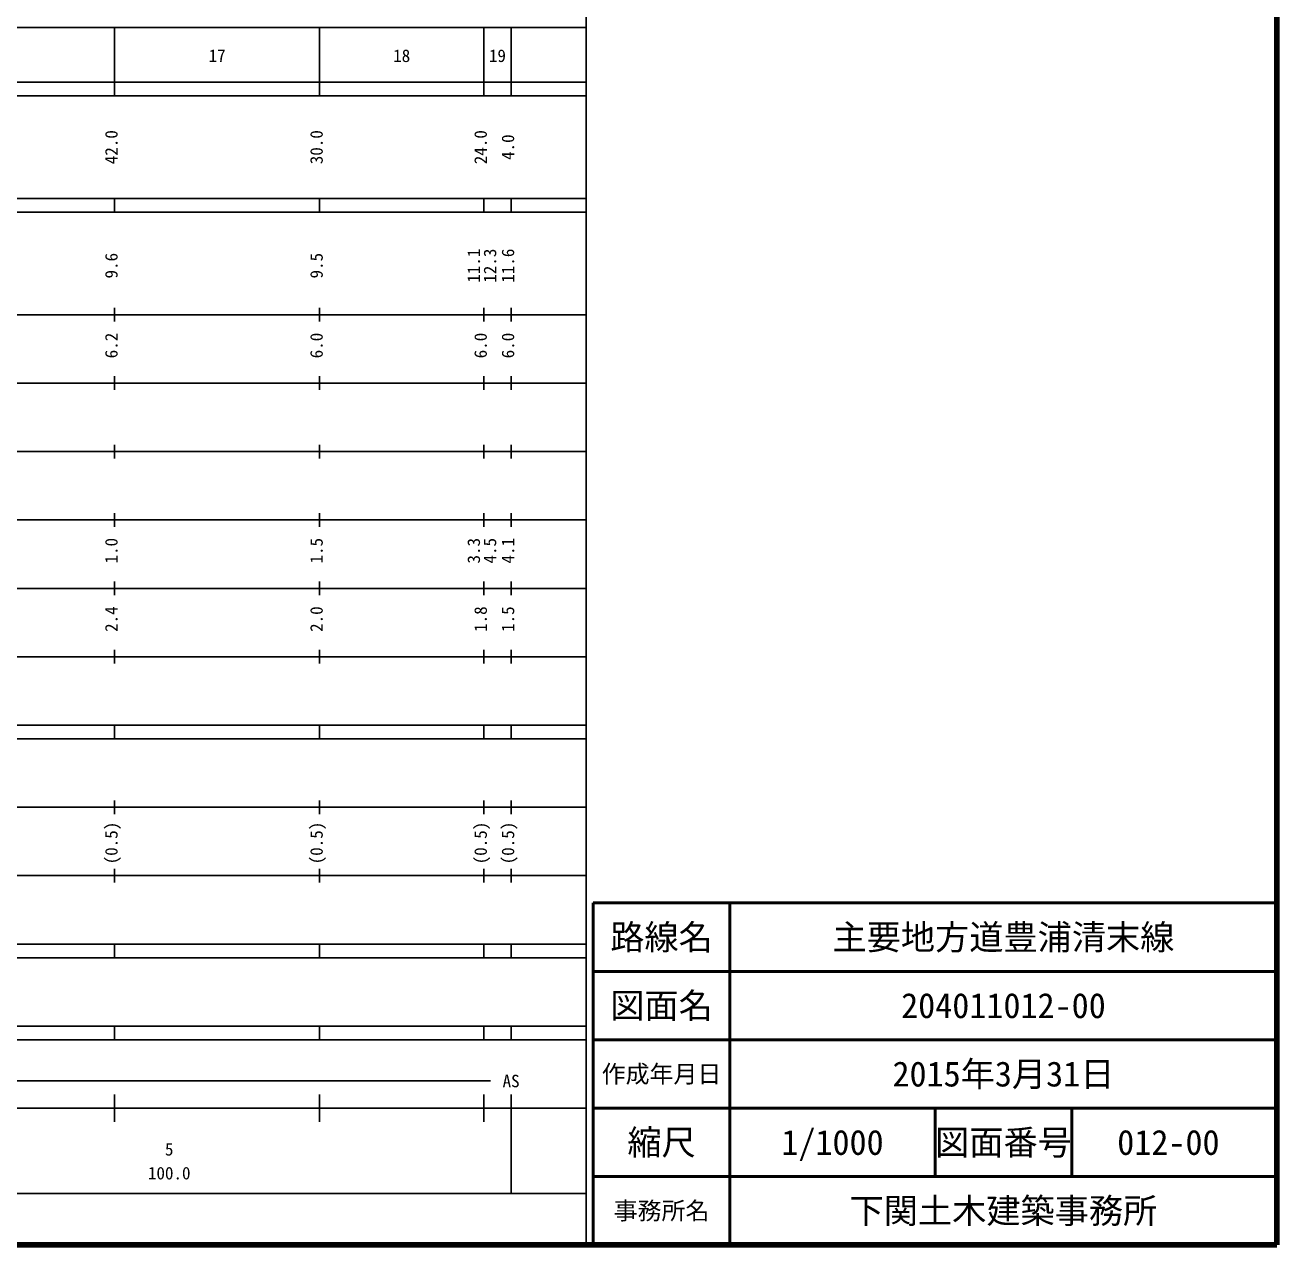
# Model space of a CAD drawing. Units: millimetres on the paper, enlarged 1000 times. Extents: x 40000 to 680000, y 20000 to 380000.
# Drawn here: x 496915 to 680000, y 20000 to 198357 of the extents above; entities that cross this region are included whole.
import ezdxf
from ezdxf.enums import TextEntityAlignment as Align

# ---------------------------------------------------------------- set-up
doc = ezdxf.new("R2010")
doc.units = ezdxf.units.MM
doc.header["$LTSCALE"] = 1000
for name, color, linetype, lineweight in [('M-TTL', 2, 'Continuous', 140), ('M-TTL-BAND', 7, 'Continuous', 25), ('M-TTL-FRAM', 2, 'Continuous', 50), ('M-TTL-LINE', 7, 'Continuous', 50)]:
    doc.layers.add(name, color=color, linetype=linetype, lineweight=lineweight)
doc.layers.add('M-TTL-TXT', color=7, linetype='Continuous')
doc.styles.add('ＭＳ ゴシック', font='')
doc.styles.get('ＭＳ ゴシック').set_extended_font_data('MS Gothic')

msp = doc.modelspace()

# ---------------------------------------------------------------- linework, layer by layer
at = {"layer": 'M-TTL'}
for p, q in [((680000, 20000), (680000, 380000)), ((40000, 20000), (680000, 20000))]:
    msp.add_line(p, q, dxfattribs=at)
at = {"layer": 'M-TTL-BAND'}
for p, q in [((579000, 20000), (579000, 370000)), ((68000, 198000), (579000, 198000)), ((510000, 188000), (510000, 198000)), ((540000, 188000), (540000, 198000)), ((564000, 188000), (564000, 198000)), ((568000, 188000), (568000, 198000)), ((40000, 190000), (579000, 190000)), ((40000, 188000), (579000, 188000)), ((40000, 173000), (579000, 173000)), ((510000, 171000), (510000, 173000)), ((540000, 171000), (540000, 173000)), ((564000, 171000), (564000, 173000)), ((568000, 171000), (568000, 173000)), ((40000, 171000), (579000, 171000)), ((40000, 156000), (579000, 156000)), ((510000, 155000), (510000, 157000)), ((540000, 155000), (540000, 157000)), ((564000, 155000), (564000, 157000)), ((568000, 155000), (568000, 157000)), ((510000, 145000), (510000, 147000)), ((540000, 145000), (540000, 147000)), ((564000, 145000), (564000, 147000)), ((568000, 145000), (568000, 147000)), ((46000, 146000), (579000, 146000)), ((52000, 136000), (579000, 136000)), ((510000, 135000), (510000, 137000)), ((540000, 135000), (540000, 137000)), ((564000, 135000), (564000, 137000)), ((568000, 135000), (568000, 137000)), ((510000, 125000), (510000, 127000)), ((540000, 125000), (540000, 127000)), ((564000, 125000), (564000, 127000)), ((568000, 125000), (568000, 127000)), ((46000, 126000), (579000, 126000)), ((52000, 116000), (579000, 116000)), ((510000, 115000), (510000, 117000)), ((540000, 115000), (540000, 117000)), ((564000, 115000), (564000, 117000)), ((568000, 115000), (568000, 117000)), ((510000, 105000), (510000, 107000)), ((540000, 105000), (540000, 107000)), ((564000, 105000), (564000, 107000)), ((568000, 105000), (568000, 107000)), ((46000, 106000), (579000, 106000)), ((40000, 96000), (579000, 96000)), ((510000, 94000), (510000, 96000)), ((540000, 94000), (540000, 96000)), ((564000, 94000), (564000, 96000)), ((568000, 94000), (568000, 96000)), ((40000, 94000), (579000, 94000)), ((510000, 83000), (510000, 85000)), ((540000, 83000), (540000, 85000)), ((564000, 83000), (564000, 85000)), ((568000, 83000), (568000, 85000)), ((49000, 84000), (579000, 84000)), ((40000, 74000), (579000, 74000)), ((510000, 73000), (510000, 75000)), ((540000, 73000), (540000, 75000)), ((564000, 73000), (564000, 75000)), ((568000, 73000), (568000, 75000)), ((40000, 64000), (579000, 64000)), ((510000, 62000), (510000, 64000)), ((540000, 62000), (540000, 64000)), ((564000, 62000), (564000, 64000)), ((568000, 62000), (568000, 64000)), ((40000, 62000), (579000, 62000)), ((40000, 52000), (579000, 52000)), ((510000, 50000), (510000, 52000)), ((540000, 50000), (540000, 52000)), ((564000, 50000), (564000, 52000)), ((568000, 50000), (568000, 52000)), ((40000, 50000), (579000, 50000)), ((71000, 44000), (565000, 44000)), ((510000, 38000), (510000, 42000)), ((540000, 38000), (540000, 42000)), ((564000, 38000), (564000, 42000)), ((568000, 27500), (568000, 42000)), ((40000, 40000), (579000, 40000)), ((68000, 27500), (579000, 27500))]:
    msp.add_line(p, q, dxfattribs=at)
at = {"layer": 'M-TTL-FRAM'}
for p, q in [((680000, 70000), (580000, 70000)), ((580000, 70000), (580000, 20000))]:
    msp.add_line(p, q, dxfattribs=at)
at = {"layer": 'M-TTL-LINE'}
for p, q in [((600000, 70000), (600000, 20000)), ((680000, 60000), (580000, 60000)), ((680000, 50000), (580000, 50000)), ((680000, 40000), (580000, 40000)), ((630000, 40000), (630000, 30000)), ((650000, 40000), (650000, 30000)), ((680000, 30000), (580000, 30000))]:
    msp.add_line(p, q, dxfattribs=at)

# ---------------------------------------------------------------- texts
at = {"layer": 'M-TTL-BAND', "style": 'ＭＳ ゴシック'}
for s, p in [('17', (525000, 192405)), ('18', (552000, 192405)), ('19', (566000, 192405)), ('AS', (568000, 42500)), ('5', (518000, 32523)), ('100.0', (518000, 29033))]:
    msp.add_text(s, height=1833, dxfattribs=at).set_placement(p, align=Align.BOTTOM_CENTER)
for s, p in [('42.0', (511000, 180500)), ('30.0', (541000, 180500)), ('24.0', (565000, 180500)), ('4.0', (569000, 180500)), ('9.6', (511000, 163174)), ('9.5', (541000, 163174)), ('11.1', (564000, 163174)), ('12.3', (566370, 163174)), ('11.6', (569000, 163174)), ('6.2', (511000, 151500)), ('6.0', (541000, 151500)), ('6.0', (565000, 151500)), ('6.0', (569000, 151500)), ('1.0', (511000, 121500)), ('1.5', (541000, 121500)), ('3.3', (564000, 121500)), ('4.5', (566370, 121500)), ('4.1', (569000, 121500)), ('2.4', (511000, 111500)), ('2.0', (541000, 111500)), ('1.8', (565000, 111500)), ('1.5', (569000, 111500)), ('(0.5)', (511000, 78764)), ('(0.5)', (541000, 78764)), ('(0.5)', (565000, 78764)), ('(0.5)', (569000, 78764))]:
    msp.add_text(s, height=1833, rotation=90, dxfattribs=at).set_placement(p, align=Align.BOTTOM_CENTER)
at = {"layer": 'M-TTL-TXT', "style": 'ＭＳ ゴシック'}
for s, height, p in [('路線名', 3666, (590000, 65000)), ('路線名', 3666, (590000, 65000)), ('主要地方道豊浦清末線', 3666, (640000, 65000)), ('図面名', 3666, (590000, 55000)), ('図面名', 3666, (590000, 55000)), ('204011012-00', 3666, (640000, 55000)), ('作成年月日', 2566, (590000, 45000)), ('作成年月日', 2566, (590000, 45000)), ('2015年3月31日', 3666, (640000, 45000)), ('縮尺', 3666, (590000, 35000)), ('縮尺', 3666, (590000, 35000)), ('1/1000', 3666, (615000, 35000)), ('図面番号', 3666, (640000, 35000)), ('図面番号', 3666, (640000, 35000)), ('012-00', 3666, (664125, 35000)), ('事務所名', 2566, (590000, 25000)), ('事務所名', 2566, (590000, 25000)), ('下関土木建築事務所', 3666, (640000, 25000))]:
    msp.add_text(s, height=height, dxfattribs=at).set_placement(p, align=Align.MIDDLE_CENTER)

doc.saveas('drawing.dxf')
